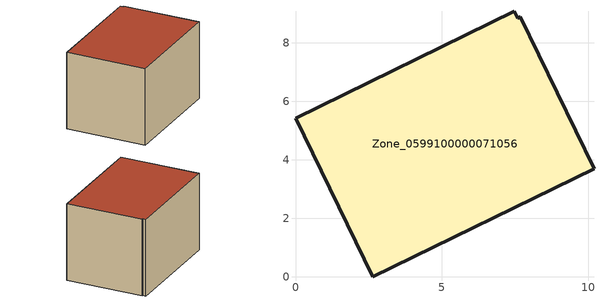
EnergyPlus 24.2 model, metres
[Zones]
Zone_0599100000071056
 floor ground (C_G): 7.68,8.88 10.2,3.69 2.63,0 0,5.41 7.48,9.07 7.59,8.84 z0
 wall outside (C_F): 2.63,0 10.2,3.69 7.68,8.88 7.59,8.84 7.48,9.07 0,5.41 2.63,0 z0:5.82
 roof outside (C_R): 10.2,3.69 7.68,8.88 7.59,8.84 7.48,9.07 0,5.41 2.63,0 z5.82
[BUILDING]
Pand.0599100000071056: North Axis=0; Terrain=City; Loads Convergence Tolerance Value=0.04; Temperature Convergence Tolerance Value=0.4; Solar Distribution=FullExterior; Maximum Number of Warmup Days=25; Minimum Number of Warmup Days=1
[Site:Location]
Rotterdam.The.Hague.AP_ZH_NLD Design_Conditions: Latitude=51.96; Longitude=4.45; Time Zone=1; Elevation=-4.5
[SITE:GROUNDTEMPERATURE:BUILDINGSURFACE]
18, 18, 18, 18, 18, 18, 18, 18, 18, 18, 18, 18
[MATERIAL] Thermal Absorptance=0.9; Solar Absorptance=0.7; Visible Absorptance=0.7
Name | Roughness | Thickness | Conductivity | Density | Specific Heat
G.TI.1946-1964 | MediumSmooth | 0.15 | 1 | 540 | 1210
F.TI.1946-1964 | Rough | 0.3 | 0.857143 | 1920 | 840
R.TI.1946-1964 | MediumRough | 0.2 | 0.277778 | 1500 | 1000
[CONSTRUCTION]
C_G: G.TI.1946-1964
C_F: F.TI.1946-1964
C_R: R.TI.1946-1964
[ZONE]
Zone_0599100000071056: Type=1; Multiplier=1; Ceiling Height=Autocalculate; Volume=Autocalculate; Floor Area=autocalculate; Part of Total Floor Area=Yes
[ZONEINFILTRATION:DESIGNFLOWRATE]
Infil_Zone_0599100000071056: Zone or ZoneList or Space or SpaceList=Zone_0599100000071056; Schedule=AlwaysOn; Design Flow Rate Calculation Method=Flow/Area; Flow Rate per Floor Area=0.003; Constant Term Coefficient=1; Temperature Term Coefficient=0; Velocity Term Coefficient=0; Velocity Squared Term Coefficient=0
[HVACTEMPLATE:ZONE:IDEALLOADSAIRSYSTEM]
Zone_0599100000071056: Maximum Heating Supply Air Temperature=50; Minimum Cooling Supply Air Temperature=13; Maximum Heating Supply Air Humidity Ratio=0.0156; Minimum Cooling Supply Air Humidity Ratio=0.0077; Heating Limit=NoLimit; Cooling Limit=NoLimit; Dehumidification Control Type=ConstantSensibleHeatRatio; Cooling Sensible Heat Ratio=0.7; Dehumidification Setpoint=60; Humidification Control Type=None; Humidification Setpoint=30; Outdoor Air Method=None; Outdoor Air Flow Rate per Person=0.00944; Outdoor Air Flow Rate per Zone Floor Area=0; Outdoor Air Flow Rate per Zone=0; Demand Controlled Ventilation Type=None; Outdoor Air Economizer Type=NoEconomizer; Heat Recovery Type=None; Sensible Heat Recovery Effectiveness=0.7; Latent Heat Recovery Effectiveness=0.65
[ZONECONTROL:THERMOSTAT]
ThermostatControl_Zone_0599100000071056: Zone or ZoneList=Zone_0599100000071056; Control Type Schedule=DualSetpointControlType; Control 1=Thermostat_Zone_0599100000071056; Temperature Difference Between Cutout And Setpoint=0
[THERMOSTATSETPOINT:DUALSETPOINT]
Thermostat_Zone_0599100000071056: Heating Setpoint Temperature Schedule=HeatingSetpoint_Zone_0599100000071056; Cooling Setpoint Temperature Schedule=CoolingSetpoint_Zone_0599100000071056
[SCHEDULE:COMPACT]
HeatingSetpoint_Zone_0599100000071056: Through: 12/31, For: AllDays, Until: 24:00, 21
CoolingSetpoint_Zone_0599100000071056: Through: 12/31, For: AllDays, Until: 24:00, 24
DualSetpointControlType: Through: 12/31, For: AllDays, Until: 24:00, 4
AlwaysOn: Through: 12/31, For: AllDays, Until: 24:00, 1
